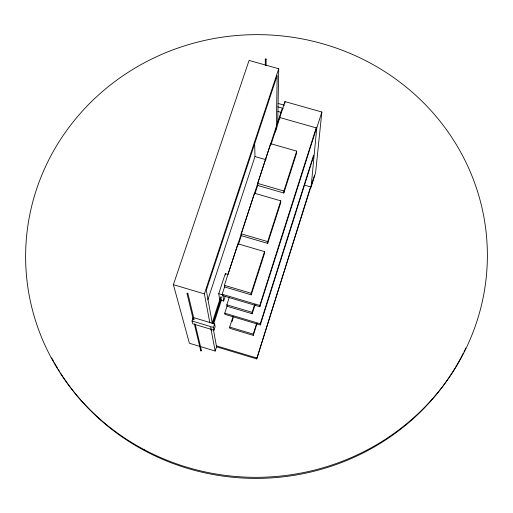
<?xml version="1.0" encoding="UTF-8"?>
<svg xmlns="http://www.w3.org/2000/svg" width="513" height="513" viewBox="0 0 513 513"><rect width="100%" height="100%" fill="white"/><g stroke="black" fill="none" stroke-linecap="round" stroke-linejoin="round"><path stroke-width="0.77" d="M276.366 126.583L277.18 75.475L206.297 290.262L212.26 323.145M265.311 65.555L265.279 59.13L265.683 58.771L266.1 59.117L266.132 65.542M277.713 123.582L278.726 68.755L249.055 60.431L173.394 284.67L189.406 343.261L215.184 351.039L216.557 346.814L213.395 329.404M279.732 119.08L279.765 117.528L316.765 128.032L311.09 187.027L304.254 185.058M280.765 200.839L280.707 202.808L267.709 243.393L241.322 235.666L241.2 233.838L254.461 193.221L280.765 200.839L267.709 241.597L267.709 243.393M284.92 103.177L284.971 101.593L321.85 112.02L315.604 172.695L311.09 187.027M283.843 193.01L283.913 191.003L296.687 151.123L270.64 143.678L257.661 183.417L257.712 185.456L283.843 193.01L296.559 153.291L296.687 151.123M266.1 59.194L265.67 59.527L265.279 59.181M227.233 305.568L224.758 313.186L224.918 314.334L260.303 324.915L260.271 323.793L313.616 155.157M260.303 324.915L313.68 156.119M216.557 346.814L256.712 358.914L310.621 186.629M256.712 358.914L314.546 175.177M224.906 285.888L222.174 294.25L222.347 295.546L259.828 306.697L259.796 305.447L316.438 127.121M259.828 306.697L316.245 129.039M316.765 128.032L321.85 112.02M233.075 316.547L229.677 327.082L229.837 328.326L253.287 335.355L253.23 334.136L256.577 323.568M253.287 335.355L257.103 323.325M229.311 297.239L226.855 304.805L227.035 306.242L252.197 313.744L252.127 312.34L254.544 304.748M252.197 313.744L255.089 304.664M251.235 294.847L251.158 293.269L264.503 251.607L237.942 243.81L224.386 285.324L224.591 286.934L251.235 294.847L264.522 253.358L264.503 251.607M232.011 321.58L233.223 317.829M219.641 299.816L218.743 293.692L225.322 273.583L228.061 274.397M212.049 323.344L220.737 296.732M228.182 273.923L282.06 108.923M238.308 244.823L241.533 234.935M254.942 193.869L257.917 184.738M271.076 144.435L284.971 101.593M212.812 323.594L221.494 296.982M275.34 131.976L277.078 126.653M212.901 323.697L220.853 299.336M213.658 323.947L221.61 299.579M213.972 330.186L213.479 327.429L214.62 323.921L193.183 317.496L192.022 320.991L192.715 323.799L213.972 330.186L215.107 326.704L214.62 323.921M220.994 300.214L223.694 301.022L225.175 296.456M207.816 299.906L254.987 156.536L254.634 143.736M209.862 322.863L204.386 293.898L278.726 68.755M200.846 350.488L201.122 351.059L201.385 350.462M283.343 105.082L283.952 105.229M210.619 327.884L211.285 328.102M211.26 328.179L210.593 327.954M210.978 329.769L211.645 329.981M211.6 330.058L210.971 329.853M283.798 105.421L283.323 105.203M278.161 103.466L284.253 105.191M277.879 106.871L283.208 108.384M277.796 111.404L281.573 112.475M254.987 156.536L266.138 159.735M257.661 183.417L283.913 191.003M241.2 233.838L267.709 241.597M224.386 285.324L251.158 293.269M222.174 294.25L259.796 305.447M218.743 293.692L222.18 294.712M173.394 284.67L204.386 293.898M226.855 304.805L252.127 312.34M224.758 313.186L260.271 323.793M229.677 327.082L253.23 334.136M192.022 320.991L213.479 327.429M216.383 345.845L256.673 357.984M211.17 329.955L215.184 351.039M194.132 319.708L187.88 293.398L187.354 293.103L187.033 293.596L193.35 319.894M187.04 293.622L187.566 293.917L187.88 293.398M194.273 323.735L200.769 350.802M195.229 324.325L201.474 350.635M222.866 294.917L223.694 301.022M225.322 273.583L225.496 275.019M465.772 348.058A229.369 219.994 -1.8 0 1 465.099 349.494M464.759 350.206A229.369 219.994 -1.8 0 1 464.066 351.629M463.361 353.053A229.369 219.994 -1.8 0 1 267.767 478.103A229.369 219.994 -1.8 0 1 60.444 372.951M59.604 371.604A229.369 219.994 -1.8 0 1 58.354 369.572M57.533 368.212A229.369 219.994 -1.8 0 1 54.359 362.723M53.589 361.338A229.369 219.994 -1.8 0 1 51.717 357.856M144.256 449.696A230.888 221.334 -1.8 0 0 487.35 251.877A230.888 221.334 -1.8 0 0 137.888 66.389A230.888 221.334 -1.8 0 0 144.256 449.696"/></g></svg>
